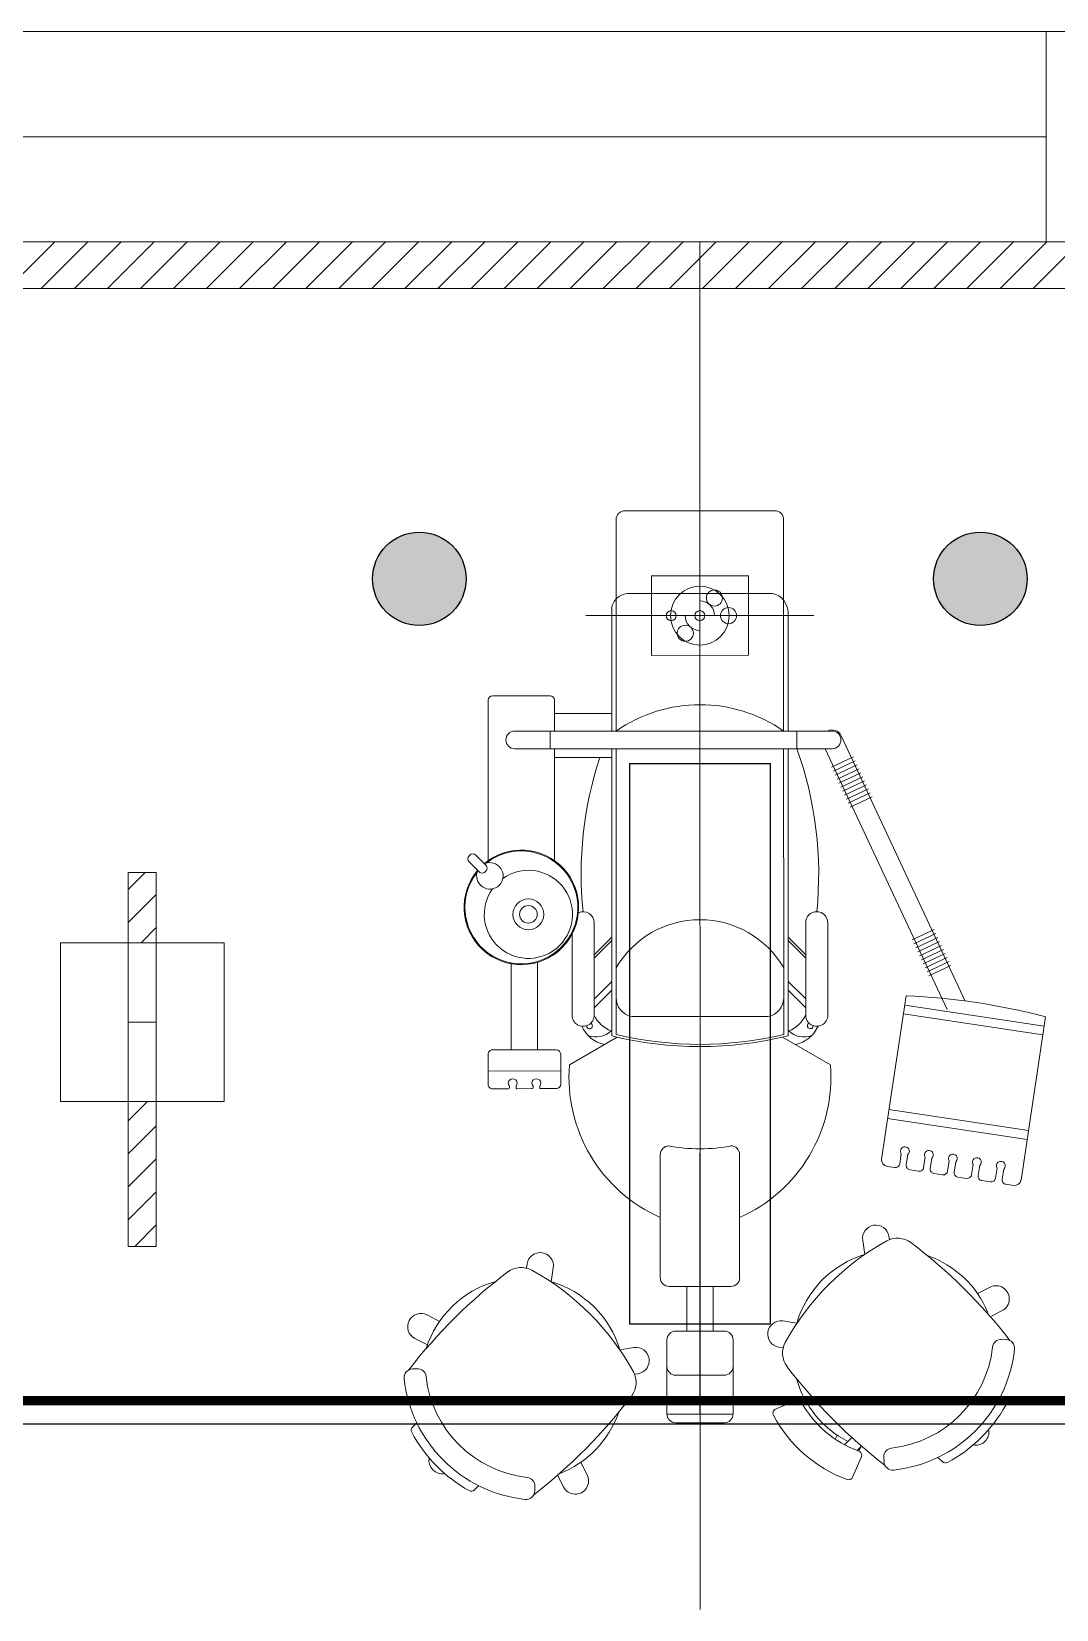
# Model space of a CAD drawing. Header units: metres. Extents: x 11578468 to 47831421, y -58341524 to -14256839.
# Drawn here: x 23848798 to 23850990, y -29055509 to -29052132 of the extents above; entities that cross this region are included whole.
import ezdxf

# ---------------------------------------------------------------- set-up
doc = ezdxf.new("R2010")
doc.units = ezdxf.units.M
doc.header["$LTSCALE"] = 50
doc.header["$MEASUREMENT"] = 0
doc.linetypes.add('DASHEDX2', pattern=[1.5, 1, -0.5])
doc.linetypes.add('DH-HID2', pattern=[1.2, 0.8, -0.4])
doc.layers.get('0').update_dxf_attribs({"linetype": 'CONTINUOUS'})
for name, color, linetype in [('#조명', 40, 'CONTINUOUS'), ('FU-FURM', 251, 'DH-HID2'), ('wall', 3, 'CONTINUOUS')]:
    doc.layers.add(name, color=color, linetype=linetype)
doc.layers.add('ha', color=8, linetype='CONTINUOUS', lineweight=5)

# ---------------------------------------------------------------- blocks, each defined once
blk = doc.blocks.new('gasdgd')
at = {"layer": 'ha'}
for p, q in [((23843987.7, -29052357.3), (23850967.7, -29052357.3)), ((23844230.7, -29052582.3), (23851427.7, -29052582.3)), ((23848747.9, -29052682.3), (23848847.9, -29052582.3)), ((23848818.6, -29052682.3), (23848918.6, -29052582.3)), ((23848889.4, -29052682.3), (23848989.4, -29052582.3)), ((23848960.1, -29052682.3), (23849060.1, -29052582.3)), ((23849030.8, -29052682.3), (23849130.8, -29052582.3)), ((23849101.5, -29052682.3), (23849201.5, -29052582.3)), ((23849172.2, -29052682.3), (23849272.2, -29052582.3)), ((23849242.9, -29052682.3), (23849342.9, -29052582.3)), ((23849313.6, -29052682.3), (23849413.6, -29052582.3)), ((23849384.3, -29052682.3), (23849484.3, -29052582.3)), ((23849455, -29052682.3), (23849555, -29052582.3)), ((23849525.7, -29052682.3), (23849625.7, -29052582.3)), ((23849596.5, -29052682.3), (23849696.5, -29052582.3)), ((23849667.2, -29052682.3), (23849767.2, -29052582.3)), ((23849737.9, -29052682.3), (23849837.9, -29052582.3)), ((23849808.6, -29052682.3), (23849908.6, -29052582.3)), ((23849879.3, -29052682.3), (23849979.3, -29052582.3)), ((23849950, -29052682.3), (23850050, -29052582.3)), ((23850020.7, -29052682.3), (23850120.7, -29052582.3)), ((23850091.4, -29052682.3), (23850191.4, -29052582.3)), ((23850227.2, -29052617.2), (23850262.1, -29052582.3)), ((23850227.2, -29052582.3), (23850227.7, -29055509.1)), ((23850232.9, -29052682.3), (23850332.9, -29052582.3)), ((23850303.6, -29052682.3), (23850403.6, -29052582.3)), ((23850374.3, -29052682.3), (23850474.3, -29052582.3)), ((23850445, -29052682.3), (23850545, -29052582.3)), ((23850515.7, -29052682.3), (23850615.7, -29052582.3)), ((23850586.4, -29052682.3), (23850686.4, -29052582.3)), ((23850657.1, -29052682.3), (23850757.1, -29052582.3)), ((23850727.8, -29052682.3), (23850827.8, -29052582.3)), ((23850798.5, -29052682.3), (23850898.5, -29052582.3)), ((23850869.3, -29052682.3), (23850969.3, -29052582.3)), ((23850940, -29052682.3), (23851040, -29052582.3)), ((23850162.1, -29052682.3), (23850227.2, -29052617.2)), ((23844230.7, -29052682.3), (23851427.7, -29052682.3)), ((23850387.6, -29053157.8), (23850067, -29053157.9)), ((23850048.1, -29053176.7), (23850048.2, -29053342.3)), ((23850406.4, -29053176.7), (23850406.5, -29053344.4)), ((23850331, -29053297.4), (23850123.6, -29053297.4)), ((23850123.6, -29053297.4), (23850123.6, -29053467.2)), ((23850227.3, -29053287.9), (23850227.3, -29053476.6)), ((23850331, -29053467.1), (23850331, -29053297.4)), ((23850382.4, -29053335.1), (23850071.9, -29053335.2)), ((23850038.7, -29053366.7), (23850038.8, -29053629.4)), ((23850048.2, -29053342.3), (23850048.2, -29053629.4)), ((23850406.5, -29053344.4), (23850406.5, -29053629.3)), ((23850470.9, -29053382.2), (23849983.7, -29053382.3)), ((23850321.7, -29053382.3), (23850133, -29053382.3)), ((23850415.9, -29053374.6), (23850415.9, -29053629.3)), ((23850123.6, -29053467.2), (23850331, -29053467.1)), ((23849774.7, -29053563.4), (23849774.8, -29053906.4)), ((23849906.8, -29053553.9), (23849784.2, -29053554)), ((23849916.2, -29053563.4), (23849916.2, -29053629.4)), ((23850038.8, -29053591.6), (23849916.2, -29053591.7)), ((23850510.2, -29053629.3), (23849831.3, -29053629.4)), ((23849906.8, -29053629.4), (23849906.8, -29053667.1)), ((23850434.8, -29053629.3), (23850434.8, -29053667)), ((23850794.6, -29054207.4), (23850529.5, -29053639.2)), ((23850510.2, -29053667), (23849831.3, -29053667.1)), ((23849916.2, -29053667.1), (23849916.2, -29053906.4)), ((23850038.8, -29053667.1), (23850038.9, -29054281.5)), ((23850048.2, -29053667.1), (23850048.3, -29054134.9)), ((23850406.5, -29053667), (23850406.6, -29054134.8)), ((23850415.9, -29053667), (23850416.1, -29054281.5)), ((23850756.1, -29054225.3), (23850495.6, -29053667)), ((23850038.8, -29053685.9), (23849916.2, -29053686)), ((23850508.9, -29053706.5), (23850555.9, -29053684.6)), ((23850512.8, -29053715.1), (23850559.8, -29053693.1)), ((23850516.8, -29053723.6), (23850563.8, -29053701.7)), ((23850520.8, -29053732.1), (23850567.8, -29053710.2)), ((23850524.8, -29053740.7), (23850571.8, -29053718.8)), ((23850528.8, -29053749.2), (23850575.8, -29053727.3)), ((23850532.8, -29053757.8), (23850579.8, -29053735.9)), ((23850536.8, -29053766.3), (23850583.8, -29053744.4)), ((23850540.8, -29053774.9), (23850587.8, -29053752.9)), ((23850544.7, -29053783.4), (23850591.7, -29053761.5)), ((23850548.7, -29053792), (23850595.7, -29053770)), ((23849754.3, -29053930), (23849734.3, -29053910)), ((23849769, -29053915.4), (23849749, -29053895.4)), ((23849004.7, -29053968.4), (23849040.8, -29053932.3)), ((23849064.7, -29053932.3), (23849004.7, -29053932.3)), ((23849004.7, -29053932.3), (23849004.7, -29054732.3)), ((23849064.7, -29054732.3), (23849064.7, -29053932.3)), ((23849004.7, -29054039.1), (23849064.7, -29053979.1)), ((23850001.1, -29054039.5), (23850001.2, -29054237.5)), ((23850453.7, -29054039.4), (23850453.8, -29054237.5)), ((23850500.9, -29054039.4), (23850500.9, -29054237.4)), ((23849032.2, -29054082.3), (23849064.7, -29054049.8)), ((23849954, -29054063.7), (23849954, -29054237.5)), ((23850038.9, -29054070.6), (23850001.1, -29054108.4)), ((23850038.9, -29054077.3), (23850001.1, -29054115)), ((23850416, -29054070.6), (23850453.7, -29054108.3)), ((23850416, -29054077.2), (23850453.7, -29054115)), ((23850681.3, -29054076.1), (23850728.3, -29054054.2)), ((23850685.3, -29054084.6), (23850732.3, -29054062.7)), ((23850689.2, -29054093.2), (23850736.2, -29054071.2)), ((23850693.2, -29054101.7), (23850740.2, -29054079.8)), ((23849209.7, -29054082.3), (23848859.7, -29054082.3)), ((23848859.7, -29054082.3), (23848859.7, -29054422.3)), ((23849004.7, -29054082.3), (23849064.7, -29054082.3)), ((23849064.7, -29054082.3), (23849004.7, -29054082.3)), ((23849004.7, -29054082.3), (23849004.7, -29054422.3)), ((23849064.7, -29054422.3), (23849064.7, -29054082.3)), ((23849209.7, -29054422.3), (23849209.7, -29054082.3)), ((23850697.2, -29054110.3), (23850744.2, -29054088.3)), ((23850701.2, -29054118.8), (23850748.2, -29054096.9)), ((23850705.2, -29054127.4), (23850752.2, -29054105.4)), ((23850709.2, -29054135.9), (23850756.2, -29054114)), ((23849823.7, -29054127.2), (23849823.7, -29054311.6)), ((23849880.3, -29054124.1), (23849880.3, -29054311.6)), ((23850048.3, -29054134.9), (23850048.3, -29054278.9)), ((23850406.6, -29054134.8), (23850406.6, -29054278.9)), ((23850713.2, -29054144.4), (23850760.2, -29054122.5)), ((23850717.2, -29054153), (23850764.2, -29054131.1)), ((23850038.9, -29054164.9), (23850001.2, -29054202.7)), ((23850416, -29054164.9), (23850453.8, -29054202.6)), ((23850038.9, -29054183.8), (23850001.2, -29054221.5)), ((23850416, -29054183.7), (23850453.8, -29054221.4)), ((23850668.4, -29054195.7), (23850615.8, -29054545.2)), ((23850665.4, -29054215.7), (23850963.7, -29054260.6)), ((23850373, -29054240.3), (23850081.8, -29054240.3)), ((23850662.6, -29054234.4), (23850960.9, -29054279.3)), ((23850914.2, -29054590.1), (23850966.8, -29054240.6)), ((23849004.7, -29054252.3), (23849064.7, -29054252.3)), ((23849920.2, -29054311.6), (23849783.8, -29054311.6)), ((23850050.7, -29054284.3), (23849948.5, -29054343.4)), ((23850404.3, -29054284.3), (23850506.5, -29054343.3)), ((23849774.3, -29054321.1), (23849774.7, -29054385.4)), ((23849929.7, -29054320.9), (23849929.9, -29054384.8)), ((23849929.8, -29054356.5), (23849774.5, -29054357.1)), ((23849818.1, -29054394.7), (23849784.2, -29054394.8)), ((23849820, -29054389.1), (23849820, -29054392.8)), ((23849834.1, -29054389.1), (23849834.1, -29054392.7)), ((23849868.7, -29054394.5), (23849836, -29054394.6)), ((23849870.5, -29054388.9), (23849870.5, -29054392.6)), ((23849884.7, -29054388.9), (23849884.7, -29054392.5)), ((23849920.5, -29054394.3), (23849886.6, -29054394.4)), ((23848859.7, -29054422.3), (23849209.7, -29054422.3)), ((23849004.7, -29054463.4), (23849045.8, -29054422.3)), ((23849004.7, -29054422.3), (23849064.7, -29054422.3)), ((23849004.7, -29054422.3), (23849064.7, -29054422.3)), ((23850631.7, -29054439.4), (23850930.1, -29054484.4)), ((23849004.7, -29054534.1), (23849064.7, -29054474.1)), ((23850628.9, -29054458.1), (23850927.3, -29054503)), ((23849004.7, -29054604.8), (23849064.7, -29054544.8)), ((23850142.7, -29054799), (23850142.7, -29054535.8)), ((23850227.5, -29054532.5), (23850227.6, -29055089.7)), ((23850312.4, -29054799), (23850312.4, -29054535.7)), ((23850658.1, -29054533.6), (23850654.7, -29054555.4)), ((23850658.1, -29054533.6), (23850657.5, -29054537.2)), ((23850672, -29054535.7), (23850668.7, -29054557.5)), ((23850672, -29054535.7), (23850671.5, -29054539.3)), ((23850709.3, -29054541.4), (23850706, -29054563.2)), ((23850709.3, -29054541.4), (23850708.8, -29054545)), ((23850723.3, -29054543.5), (23850720, -29054565.3)), ((23850723.3, -29054543.5), (23850722.8, -29054547.1)), ((23850760.6, -29054549.1), (23850757.3, -29054570.9)), ((23850760.6, -29054549.1), (23850760.1, -29054552.7)), ((23850774.6, -29054551.2), (23850771.3, -29054573)), ((23850774.6, -29054551.2), (23850774, -29054554.8)), ((23850628.1, -29054561), (23850644, -29054563.4)), ((23850676.6, -29054568.3), (23850695.3, -29054571.1)), ((23850727.9, -29054576), (23850746.6, -29054578.8)), ((23850779.2, -29054583.7), (23850797.9, -29054586.5)), ((23850811.9, -29054556.8), (23850808.6, -29054578.6)), ((23850811.9, -29054556.8), (23850811.3, -29054560.4)), ((23850825.9, -29054558.9), (23850822.6, -29054580.7)), ((23850825.9, -29054558.9), (23850825.3, -29054562.5)), ((23850863.2, -29054564.5), (23850859.9, -29054586.3)), ((23850863.2, -29054564.5), (23850862.6, -29054568.1)), ((23850877.2, -29054566.6), (23850873.9, -29054588.4)), ((23850877.2, -29054566.6), (23850876.6, -29054570.3)), ((23849004.7, -29054675.5), (23849064.7, -29054615.5)), ((23850830.5, -29054591.4), (23850849.1, -29054594.2)), ((23850881.8, -29054599.2), (23850898.8, -29054601.7)), ((23849018.6, -29054732.3), (23849064.7, -29054686.2)), ((23850580.5, -29054749.2), (23850575.6, -29054719.4)), ((23850632.6, -29054717.4), (23850631.5, -29054710.3)), ((23849004.7, -29054732.3), (23849064.7, -29054732.3)), ((23849857.9, -29054769.5), (23849856.5, -29054778.7)), ((23849913.9, -29054778.1), (23849909.3, -29054807.9)), ((23850293.6, -29054817.8), (23850161.6, -29054817.9)), ((23850199.3, -29054817.9), (23850199.3, -29054913.5)), ((23850255.9, -29054817.8), (23850255.9, -29054913.5)), ((23850848, -29054819.3), (23850821.2, -29054833.1)), ((23849643.7, -29054878.7), (23849670.5, -29054892.5)), ((23850405, -29054891.6), (23850434.8, -29054896.2)), ((23850873.9, -29054869.6), (23850851.1, -29054881.4)), ((23850279.5, -29054913.5), (23850175.7, -29054913.5)), ((23849617.8, -29054929), (23849644.6, -29054942.8)), ((23850056.3, -29054953.6), (23850086.1, -29054948.7)), ((23850156.9, -29054932.3), (23850156.9, -29054988.9)), ((23850298.3, -29054988.9), (23850298.3, -29054932.3)), ((23850396.4, -29054947.6), (23850405.6, -29054949)), ((23850882.5, -29054931.4), (23850873, -29054931)), ((23850156.9, -29054988.9), (23850156.9, -29055090.9)), ((23850298.3, -29054988.9), (23850298.3, -29055090.8)), ((23849612.7, -29054994.3), (23849622.2, -29054993.9)), ((23850088.1, -29055005.7), (23850095.2, -29055004.6)), ((23850175.7, -29055007.8), (23850279.5, -29055007.8)), ((23850871.1, -29055051.4), (23850880.1, -29055060.5)), ((23850298.3, -29055090.8), (23850156.9, -29055090.9)), ((23850432.8, -29055061.8), (23850389.3, -29055080.5)), ((23849621.9, -29055109.7), (23849612.7, -29055118.9)), ((23850175.8, -29055109.7), (23850279.5, -29055109.7)), ((23850516.8, -29055144.6), (23850521.1, -29055136.1)), ((23850536.6, -29055156.5), (23850551.4, -29055141.7)), ((23850564.1, -29055168.9), (23850573.3, -29055159.7)), ((23850567.3, -29055170.1), (23850571.7, -29055161.3)), ((23849986.2, -29055221.1), (23849972.4, -29055194.3)), ((23850572.7, -29055182.6), (23850554, -29055226)), ((23850621.2, -29055192.7), (23850620.8, -29055183.3)), ((23850736.6, -29055183.6), (23850745.8, -29055192.8)), ((23849935.9, -29055247), (23849922.9, -29055221.8)), ((23849754.1, -29055244.2), (23849745, -29055253.2)), ((23849874.1, -29055255.6), (23849874.5, -29055246.1))]:
    blk.add_line(p, q, dxfattribs=at)
for points in [[(23843927.7, -29052582.3), (23851027.7, -29052582.3), (23851027.7, -29052132.3), (23843927.7, -29052132.3)], [(23851027.7, -29052582.3), (23850967.7, -29052582.3), (23850967.7, -29052132.3), (23851027.7, -29052132.3)]]:
    blk.add_lwpolyline(points, close=True, dxfattribs=at)
for centre, radius in [((23850227.3, -29053382.3), 62.9), ((23850258.4, -29053344.5), 17.2), ((23850166, -29053382.3), 10.8), ((23850227.3, -29053382.3), 10.8), ((23850288.6, -29053382.3), 17.2), ((23850196.2, -29053420), 17.2), ((23849860.5, -29054021.5), 33), ((23849860.5, -29054021.5), 18.9)]:
    blk.add_circle(centre, radius, dxfattribs=at)
for centre, radius, start, end in [((23850067, -29053176.7), 18.9, 90.0077, 180.0113), ((23850387.6, -29053176.7), 18.9, 0.0114, 90.0077), ((23850074.5, -29053371.1), 36.1, 94.1299, 172.9696), ((23850375, -29053375.3), 40.9, 359.0499, 79.4936), ((23850227.3, -29053382.3), 31.5, 0.0103, 90.0103), ((23850227.3, -29053382.3), 31.5, 180.0103, 270.0103), ((23849784.2, -29053563.4), 9.43, 90.0103, 180.0103), ((23849906.8, -29053563.4), 9.43, 0.0103, 90.0103), ((23850227.4, -29053884.7), 311.9, 54.9592, 125.0615), ((23849831.3, -29053648.2), 18.9, 90.0103, 180.0103), ((23850510.2, -29053648.1), 21.2, 25.0103, 117.2764), ((23850510.2, -29053648.1), 18.9, 0.0103, 90.0103), ((23849831.3, -29053648.2), 18.9, 180.0103, 270.0103), ((23849688.2, -29053935), 793.3, 354.1464, 19.7429), ((23850510.2, -29053648.1), 18.9, 270.0103, 0.0103), ((23850766.7, -29053934.8), 793.3, 161.7184, 185.8742), ((23849845.5, -29054006.6), 122.6, 139.8684, 130.1606), ((23849845.5, -29054006.6), 120.7, 141.7513, 128.2669), ((23849741.7, -29053902.7), 10.4, 45.0103, 225.0103), ((23849778.1, -29053939.1), 28.3, 156.5443, 113.5239), ((23849761.7, -29053922.7), 10.4, 225.0103, 45.0103), ((23849860.5, -29054021.5), 94.3, 144.5335, 125.4851), ((23849977.6, -29054039.5), 23.6, 0.0103, 115.0679), ((23850227.5, -29054240.3), 207.4, 30.283, 149.7377), ((23850477.3, -29054039.4), 23.6, 0.0103, 180.0103), ((23850089.2, -29054200.1), 40.9, 179.0499, 259.5971), ((23850365.7, -29054200.1), 40.9, 280.3214, 0.9707), ((23850607.2, -29055614.8), 1420.4, 75.3382, 87.5324), ((23849977.6, -29054237.5), 23.6, 180.0103, 0.0103), ((23850062.5, -29054207.3), 68.4, 206.2439, 248.6469), ((23850392.4, -29054207.2), 68.4, 291.3738, 333.7767), ((23850477.3, -29054237.5), 23.6, 180.0103, 0.0103), ((23850037.5, -29054233.3), 68.4, 203.8089, 257.9393), ((23849991.3, -29054260.1), 6.22, 184.1387, 54.5828), ((23850005.3, -29054237.2), 46.8, 248.5822, 313.7939), ((23850227.4, -29053517.7), 786.7, 256.1359, 283.8747), ((23850227.4, -29053517.7), 782, 256.7614, 283.2492), ((23850449.7, -29054237.2), 46.8, 226.2268, 291.4385), ((23850417.5, -29054233.3), 68.4, 282.0792, 336.2118), ((23850463.6, -29054260), 6.22, 125.4379, 355.8819), ((23849783.8, -29054321), 9.43, 90.0103, 180.3108), ((23849920.2, -29054321), 9.43, 0.2186, 90.0103), ((23850275.8, -29054370.2), 328.4, 175.3188, 246.0817), ((23850179.1, -29054370.2), 328.4, 293.9389, 4.7019), ((23849827, -29054382.8), 9.43, 318.8058, 221.625), ((23849877.6, -29054382.7), 9.43, 318.8058, 221.625), ((23849920.5, -29054384.9), 9.43, 270.2154, 0.2154), ((23849784.1, -29054385.4), 9.43, 180.314, 270.314), ((23849818.1, -29054392.8), 1.89, 270.2154, 0.2154), ((23849836, -29054392.7), 1.89, 180.2154, 270.2154), ((23849868.7, -29054392.6), 1.89, 270.2154, 0.2154), ((23849886.6, -29054392.5), 1.89, 180.2154, 270.2154), ((23850161.5, -29054535.8), 18.9, 90.0103, 180.0103), ((23850227.5, -29054136.6), 386.6, 259.7887, 280.2319), ((23850293.5, -29054535.7), 18.9, 0.0103, 90.0103), ((23850666, -29054528.5), 9.43, 309.9931, 212.8123), ((23850629.8, -29054546.9), 14.1, 172.8709, 262.8706), ((23850717.2, -29054536.3), 9.43, 309.9931, 212.8123), ((23850768.5, -29054544), 9.43, 309.9931, 212.8123), ((23850819.8, -29054551.7), 9.43, 309.9931, 212.8123), ((23850871.1, -29054559.4), 9.43, 309.9931, 212.8123), ((23850645.4, -29054554), 9.43, 261.4353, 351.3949), ((23850678.1, -29054558.9), 9.43, 171.3949, 261.4353), ((23850696.7, -29054561.8), 9.43, 261.4353, 351.3949), ((23850729.3, -29054566.7), 9.43, 171.3949, 261.4353), ((23850748, -29054569.5), 9.43, 261.4353, 351.3949), ((23850780.6, -29054574.4), 9.43, 171.3949, 261.4353), ((23850799.3, -29054577.2), 9.43, 261.4353, 351.3949), ((23850831.9, -29054582.1), 9.43, 171.3949, 261.4353), ((23850850.5, -29054584.9), 9.43, 261.4353, 351.3949), ((23850883.2, -29054589.8), 9.43, 171.3949, 261.4353), ((23850900.2, -29054587.7), 14.1, 264.0878, 349.9997), ((23850603.5, -29054714.8), 28.3, 9.2719, 189.2719), ((23850892.9, -29055203.1), 551, 118.8079, 151.2127), ((23850650.1, -29054761.6), 47.1, 52.9044, 118.8079), ((23849885.9, -29054773.8), 28.3, 351.2719, 171.2719), ((23850643, -29054956.8), 216.9, 106.7317, 164.0947), ((23849996.5, -29055625.9), 1130.8, 37.7549, 52.9044), ((23850643, -29054956.8), 216.9, 22.591, 70.9279), ((23850498.9, -29055688.5), 1130.8, 127.1163, 142.2658), ((23849845, -29054824.4), 47.1, 61.2127, 127.1163), ((23849602.4, -29055266), 551, 28.8079, 61.2127), ((23849848.7, -29055016.1), 216.9, 105.5945, 162.4909), ((23849848.7, -29055016.1), 216.9, 16.7317, 74.0947), ((23850161.6, -29054799), 18.9, 180.0103, 270.0103), ((23850293.6, -29054799), 18.9, 270.0103, 0.0103), ((23850860.9, -29054844.5), 28.3, 297.2719, 117.2719), ((23849630.7, -29054903.9), 28.3, 62.7488, 242.7488), ((23850400.7, -29054919.6), 28.3, 81.2719, 261.2719), ((23850175.7, -29054932.3), 18.9, 90.0103, 180.0103), ((23850279.5, -29054932.3), 18.9, 0.0103, 90.0103), ((23850090.6, -29054976.6), 28.3, 279.2719, 99.2719), ((23850451.3, -29054960.4), 47.1, 151.2127, 217.1163), ((23850609.9, -29054920.2), 245.2, 276.4641, 353.5566), ((23850609.9, -29054920.2), 292.3, 276.3226, 353.6981), ((23850872.3, -29054949.8), 18.9, 87.6526, 173.5566), ((23850881.7, -29054950.2), 18.9, 353.6981, 87.6526), ((23850175.7, -29054988.9), 18.9, 180.0103, 270.0103), ((23850279.5, -29054988.9), 18.9, 270.0103, 0.0103), ((23851315.4, -29054306.6), 1130.8, 217.1163, 232.2658), ((23849613.5, -29055013.1), 18.9, 92.368, 186.3226), ((23849885.3, -29054983), 292.3, 186.3226, 263.6981), ((23849623, -29055012.7), 18.9, 6.4641, 92.368), ((23849885.3, -29054983), 245.2, 186.4641, 263.5566), ((23850043.9, -29055023.2), 47.1, 322.9044, 28.8079), ((23850643, -29054956.8), 216.9, 195.5945, 242.6887), ((23849179.6, -29054369.6), 1130.8, 307.7549, 322.9044), ((23850873.4, -29055067.1), 9.43, 330.8577, 45.0103), ((23849848.7, -29055016.1), 216.9, 291.0383, 340.9279), ((23850175.8, -29055090.8), 18.9, 180.0103, 270.0103), ((23850279.5, -29055090.8), 18.9, 270.0103, 0.0103), ((23850393.1, -29055089.2), 9.43, 113.3214, 207.9034), ((23850643, -29054956.8), 292.3, 207.9034, 249.8004), ((23850436.5, -29055070.4), 9.43, 28.8224, 113.3214), ((23850643, -29054956.8), 226.3, 208.8224, 250.4214), ((23850609.9, -29054920.2), 311.2, 298.1868, 330.8577), ((23849619.4, -29055125.5), 9.43, 135.0103, 208.1868), ((23850817.2, -29055129.3), 28.3, 258.6906, 10.8057), ((23849885.3, -29054983), 311.2, 208.1868, 240.8577), ((23849676.2, -29055190.3), 28.3, 168.6906, 280.8057), ((23850564, -29055178.9), 9.43, 336.6993, 70.4214), ((23850639.6, -29055182.5), 18.9, 96.4641, 182.368), ((23850640, -29055192), 18.9, 182.368, 276.3226), ((23850752.4, -29055186.1), 9.43, 225.0103, 298.1868), ((23849855.7, -29055245.3), 18.9, 357.6526, 83.5566), ((23849961, -29055234), 28.3, 207.2719, 27.2719), ((23850545.4, -29055222.3), 9.43, 249.8004, 336.6993), ((23849738.4, -29055246.5), 9.43, 240.8577, 315.0103), ((23849855.3, -29055254.8), 18.9, 263.6981, 357.6526)]:
    blk.add_arc(centre, radius, start, end, dxfattribs=at)

msp = doc.modelspace()

# ---------------------------------------------------------------- hatches: boundary and pattern name
at = {"layer": 'wall', "ltscale": 10}
h = msp.add_hatch(color=1, dxfattribs=at)
h.dxf.hatch_style = 1
h.paths.add_polyline_path([(23849727.3, -29053303.5, 1), (23849527.3, -29053303.5, 1)])
h = msp.add_hatch(color=1, dxfattribs=at)
h.dxf.hatch_style = 1
h.paths.add_polyline_path([(23850927.3, -29053303.5, 1), (23850727.3, -29053303.5, 1)])

# ---------------------------------------------------------------- linework, layer by layer
at = {"layer": '#조명', "ltscale": 10}
msp.add_lwpolyline([(23850077.5, -29053698.8), (23850377.5, -29053698.8), (23850377.5, -29054898.8), (23850077.5, -29054898.8)], close=True, dxfattribs=at)
msp.add_line((23851427.7, -29055112.3), (23844230.7, -29055112.3))
at = {"color": 10, "linetype": 'DASHEDX2', "ltscale": 5, "const_width": 20}
msp.add_lwpolyline([(23851427.7, -29055062.3), (23844230.7, -29055062.3)], dxfattribs=at)
for centre in [(23849627.3, -29053303.5), (23850827.3, -29053303.5)]:
    msp.add_circle(centre, 100)

# ---------------------------------------------------------------- block references
at = {"layer": 'FU-FURM', "color": 8, "ltscale": 30}
msp.add_blockref('gasdgd', (0, 0), dxfattribs=at)

doc.saveas('drawing.dxf')
